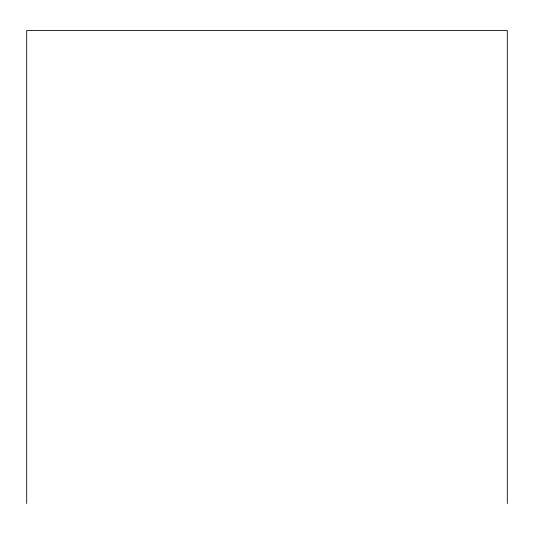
<?xml version="1.0" encoding="UTF-8"?>
<svg xmlns="http://www.w3.org/2000/svg" width="534" height="534" viewBox="0 0 534 534"><rect width="100%" height="100%" fill="white"/><g stroke="black" fill="none" stroke-linecap="round" stroke-linejoin="round"><path stroke-width="0.8" d="M507.3 503.515L507.3 30.485L26.7 30.485L26.7 503.515"/></g></svg>
